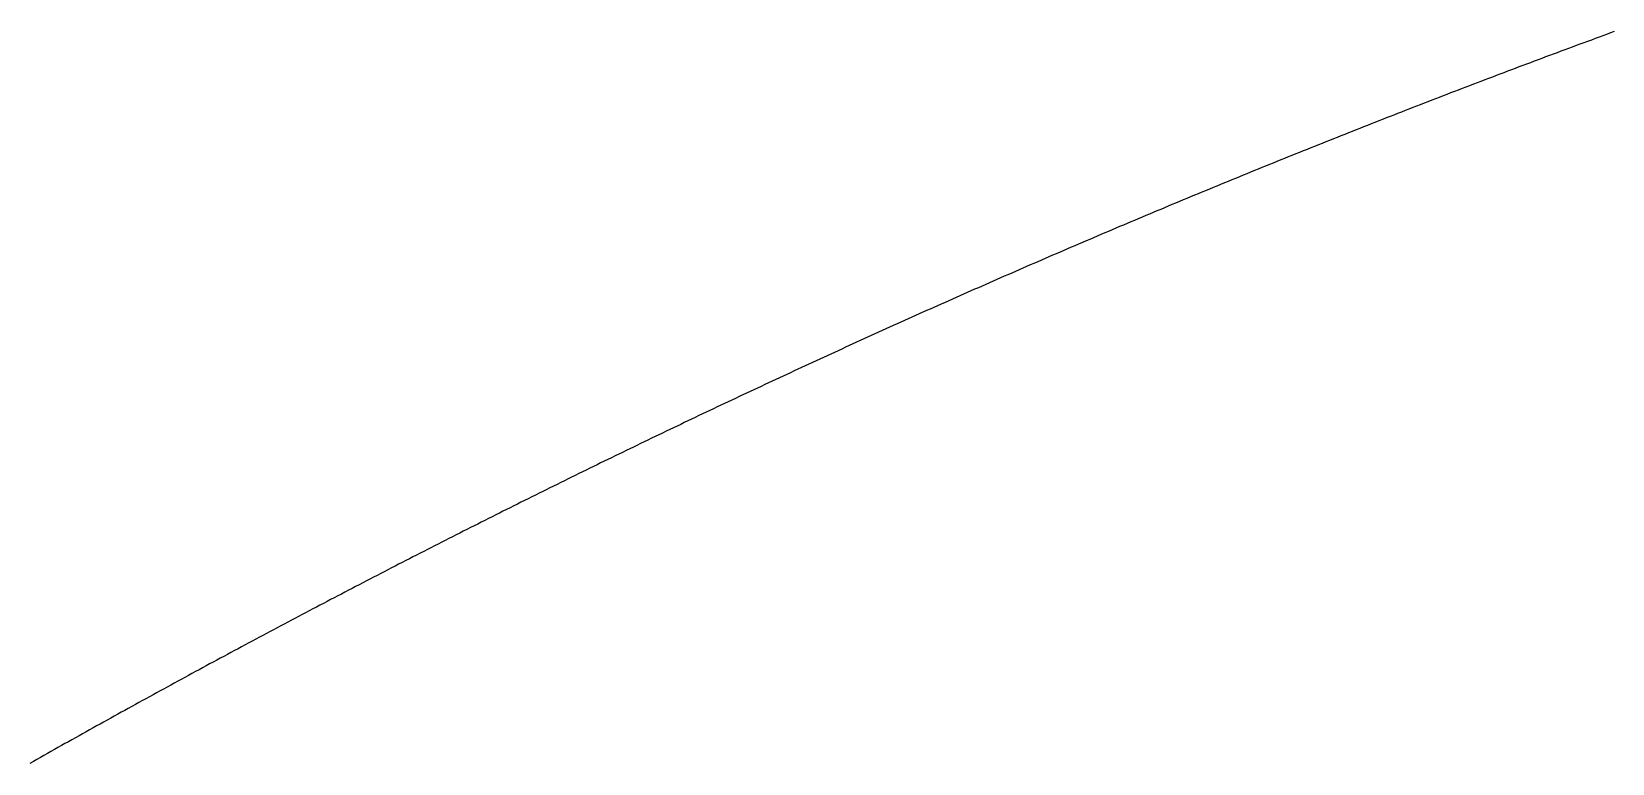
# Model space of a CAD drawing. Extents: x 6805096 to 46905100, y -25788412 to -58651.
# Drawn here: x 9877538 to 10129012, y -2622494 to -2506028 of the extents above; entities that cross this region are included whole.
import ezdxf

# ---------------------------------------------------------------- set-up
doc = ezdxf.new("R2010")
doc.units = 0

msp = doc.modelspace()

# ---------------------------------------------------------------- linework, layer by layer
at = {"layer": 'Layer 1'}
for p, q in [((10126278.325601, -2507142.318879), (10125671.165994, -2507365.90483)), ((10126885.590098, -2506918.957754), (10126278.325601, -2507142.318879)), ((10127492.959431, -2506695.8215), (10126885.590098, -2506918.957754)), ((10128100.433546, -2506472.910159), (10127492.959431, -2506695.8215)), ((10128708.012388, -2506250.223777), (10128100.433546, -2506472.910159)), ((10129315.695905, -2506027.762397), (10128708.012388, -2506250.223777)), ((10119605.35069, -2509614.1202), (10118999.34842, -2509840.17636)), ((10120211.458441, -2509388.288385), (10119605.35069, -2509614.1202)), ((10120817.67162, -2509162.68096), (10120211.458441, -2509388.288385)), ((10121423.990173, -2508937.297968), (10120817.67162, -2509162.68096)), ((10122030.414046, -2508712.139453), (10121423.990173, -2508937.297968)), ((10122636.943185, -2508487.205459), (10122030.414046, -2508712.139453)), ((10123243.577537, -2508262.49603), (10122636.943185, -2508487.205459)), ((10123850.317048, -2508038.011208), (10123243.577537, -2508262.49603)), ((10124457.161664, -2507813.751039), (10123850.317048, -2508038.011208)), ((10125064.11133, -2507589.715565), (10124457.161664, -2507813.751039)), ((10125671.165994, -2507365.90483), (10125064.11133, -2507589.715565)), ((10112945.139058, -2512113.067371), (10112340.300639, -2512341.58845)), ((10113550.08355, -2511884.770156), (10112945.139058, -2512113.067371)), ((10114155.134063, -2511656.69685), (10113550.08355, -2511884.770156)), ((10114760.290541, -2511428.847496), (10114155.134063, -2511656.69685)), ((10115365.552932, -2511201.222139), (10114760.290541, -2511428.847496)), ((10115970.921181, -2510973.820821), (10115365.552932, -2511201.222139)), ((10116576.395235, -2510746.643587), (10115970.921181, -2510973.820821)), ((10117181.97504, -2510519.69048), (10116576.395235, -2510746.643587)), ((10117787.660541, -2510292.961544), (10117181.97504, -2510519.69048)), ((10118393.451686, -2510066.456823), (10117787.660541, -2510292.961544)), ((10118999.34842, -2509840.17636), (10118393.451686, -2510066.456823)), ((10106297.762346, -2514639.102204), (10105694.09429, -2514870.082913)), ((10106901.537067, -2514408.344879), (10106297.762346, -2514639.102204)), ((10107505.4184, -2514177.810981), (10106901.537067, -2514408.344879)), ((10108109.406292, -2513947.500556), (10107505.4184, -2514177.810981)), ((10108713.500688, -2513717.413645), (10108109.406292, -2513947.500556)), ((10109317.701534, -2513487.550294), (10108713.500688, -2513717.413645)), ((10109922.008777, -2513257.910545), (10109317.701534, -2513487.550294)), ((10110526.422363, -2513028.494442), (10109922.008777, -2513257.910545)), ((10111130.942237, -2512799.30203), (10110526.422363, -2513028.494442)), ((10111735.568347, -2512570.333351), (10111130.942237, -2512799.30203)), ((10112340.300639, -2512341.58845), (10111735.568347, -2512570.333351)), ((10099663.292195, -2517192.166511), (10099060.801016, -2517425.601559)), ((10100265.890633, -2516958.954365), (10099663.292195, -2517192.166511)), ((10100868.596274, -2516725.965166), (10100265.890633, -2516958.954365)), ((10101471.409065, -2516493.198959), (10100868.596274, -2516725.965166)), ((10102074.328953, -2516260.655785), (10101471.409065, -2516493.198959)), ((10102677.355884, -2516028.335689), (10102074.328953, -2516260.655785)), ((10103280.489803, -2515796.238716), (10102677.355884, -2516028.335689)), ((10103883.730657, -2515564.364907), (10103280.489803, -2515796.238716)), ((10104487.078392, -2515332.714308), (10103883.730657, -2515564.364907)), ((10105090.532955, -2515101.286962), (10104487.078392, -2515332.714308)), ((10105694.09429, -2514870.082913), (10105090.532955, -2515101.286962)), ((10093643.215887, -2519536.540427), (10093041.800247, -2519772.202103)), ((10094244.739323, -2519301.101217), (10093643.215887, -2519536.540427)), ((10094846.370502, -2519065.884517), (10094244.739323, -2519301.101217)), ((10095448.109369, -2518830.89037), (10094846.370502, -2519065.884517)), ((10096049.955871, -2518596.11882), (10095448.109369, -2518830.89037)), ((10096651.909954, -2518361.569911), (10096049.955871, -2518596.11882)), ((10097253.971563, -2518127.243687), (10096651.909954, -2518361.569911)), ((10097856.140646, -2517893.140191), (10097253.971563, -2518127.243687)), ((10098458.417148, -2517659.259467), (10097856.140646, -2517893.140191)), ((10099060.801016, -2517425.601559), (10098458.417148, -2517659.259467)), ((10087033.584471, -2522141.044876), (10086433.35814, -2522379.150793)), ((10087633.91919, -2521903.160945), (10087033.584471, -2522141.044876)), ((10088234.362243, -2521665.499042), (10087633.91919, -2521903.160945)), ((10088834.913577, -2521428.059211), (10088234.362243, -2521665.499042)), ((10089435.573137, -2521190.841497), (10088834.913577, -2521428.059211)), ((10090036.34087, -2520953.845943), (10089435.573137, -2521190.841497)), ((10090637.216723, -2520717.072593), (10090036.34087, -2520953.845943)), ((10091238.200641, -2520480.52149), (10090637.216723, -2520717.072593)), ((10091839.29257, -2520244.192678), (10091238.200641, -2520480.52149)), ((10092440.492456, -2520008.086201), (10091839.29257, -2520244.192678)), ((10093041.800247, -2519772.202103), (10092440.492456, -2520008.086201)), ((10080437.068025, -2524772.409525), (10079838.037517, -2525012.954393)), ((10081036.207513, -2524532.086161), (10080437.068025, -2524772.409525)), ((10081635.455928, -2524291.984346), (10081036.207513, -2524532.086161)), ((10082234.813216, -2524052.104122), (10081635.455928, -2524291.984346)), ((10082834.279322, -2523812.445533), (10082234.813216, -2524052.104122)), ((10083433.854193, -2523573.008624), (10082834.279322, -2523812.445533)), ((10084033.537776, -2523333.793437), (10083433.854193, -2523573.008624)), ((10084633.330015, -2523094.800017), (10084033.537776, -2523333.793437)), ((10085233.230859, -2522856.028407), (10084633.330015, -2523094.800017)), ((10085833.240251, -2522617.478651), (10085233.230859, -2522856.028407)), ((10086433.35814, -2522379.150793), (10085833.240251, -2522617.478651)), ((10074451.675935, -2527187.818679), (10073853.73819, -2527430.576185)), ((10075049.723199, -2526945.282241), (10074451.675935, -2527187.818679)), ((10075647.879927, -2526702.966913), (10075049.723199, -2526945.282241)), ((10076246.146067, -2526460.87274), (10075647.879927, -2526702.966913)), ((10076844.521563, -2526218.999765), (10076246.146067, -2526460.87274)), ((10077443.006363, -2525977.348032), (10076844.521563, -2526218.999765)), ((10078041.600412, -2525735.917584), (10077443.006363, -2525977.348032)), ((10078640.303656, -2525494.708466), (10078041.600412, -2525735.917584)), ((10079239.116043, -2525253.720721), (10078640.303656, -2525494.708466)), ((10079838.037517, -2525012.954393), (10079239.116043, -2525253.720721)), ((10068477.235696, -2529625.334538), (10067880.396096, -2529870.30031)), ((10069074.185352, -2529380.589397), (10068477.235696, -2529625.334538)), ((10069671.245012, -2529136.064928), (10069074.185352, -2529380.589397)), ((10070268.414621, -2528891.761178), (10069671.245012, -2529136.064928)), ((10070865.694125, -2528647.678188), (10070268.414621, -2528891.761178)), ((10071463.08347, -2528403.816003), (10070865.694125, -2528647.678188)), ((10072060.582603, -2528160.174666), (10071463.08347, -2528403.816003)), ((10072658.19147, -2527916.754222), (10072060.582603, -2528160.174666)), ((10073255.910017, -2527673.554714), (10072658.19147, -2527916.754222)), ((10073853.73819, -2527430.576185), (10073255.910017, -2527673.554714)), ((10061918.065059, -2532332.08305), (10061322.439635, -2532579.472865)), ((10062513.801131, -2532084.913384), (10061918.065059, -2532332.08305)), ((10063109.647798, -2531837.963911), (10062513.801131, -2532084.913384)), ((10063705.605006, -2531591.234675), (10063109.647798, -2531837.963911)), ((10064301.672702, -2531344.725718), (10063705.605006, -2531591.234675)), ((10064897.850831, -2531098.437085), (10064301.672702, -2531344.725718)), ((10065494.13934, -2530852.36882), (10064897.850831, -2531098.437085)), ((10066090.538174, -2530606.520966), (10065494.13934, -2530852.36882)), ((10066687.047281, -2530360.893568), (10066090.538174, -2530606.520966)), ((10067283.666606, -2530115.486667), (10066687.047281, -2530360.893568)), ((10067880.396096, -2529870.30031), (10067283.666606, -2530115.486667)), ((10055966.798903, -2534815.880689), (10055372.282929, -2535065.469589)), ((10056561.426065, -2534566.5115), (10055966.798903, -2534815.880689)), ((10057156.16436, -2534317.362068), (10056561.426065, -2534566.5115)), ((10057751.013735, -2534068.432434), (10057156.16436, -2534317.362068)), ((10058345.974135, -2533819.722643), (10057751.013735, -2534068.432434)), ((10058941.045507, -2533571.23274), (10058345.974135, -2533819.722643)), ((10059536.227797, -2533322.962766), (10058941.045507, -2533571.23274)), ((10060131.52095, -2533074.912767), (10059536.227797, -2533322.962766)), ((10060726.924915, -2532827.082785), (10060131.52095, -2533074.912767)), ((10061322.439635, -2532579.472865), (10060726.924915, -2532827.082785)), ((10050026.651455, -2537321.649507), (10049433.250311, -2537573.433121)), ((10050620.164324, -2537070.085168), (10050026.651455, -2537321.649507)), ((10051213.788865, -2536818.740147), (10050620.164324, -2537070.085168)), ((10051807.525023, -2536567.614489), (10051213.788865, -2536818.740147)), ((10052401.372745, -2536316.708236), (10051807.525023, -2536567.614489)), ((10052995.331977, -2536066.021433), (10052401.372745, -2536316.708236)), ((10053589.402665, -2535815.554123), (10052995.331977, -2536066.021433)), ((10054183.584756, -2535565.306349), (10053589.402665, -2535815.554123)), ((10054777.878195, -2535315.278157), (10054183.584756, -2535565.306349)), ((10055372.282929, -2535065.469589), (10054777.878195, -2535315.278157)), ((10044097.676538, -2539849.345788), (10043505.395607, -2540103.319744)), ((10044690.069732, -2539595.59067), (10044097.676538, -2539849.345788)), ((10045282.575135, -2539342.054434), (10044690.069732, -2539595.59067)), ((10045875.192695, -2539088.737122), (10045282.575135, -2539342.054434)), ((10046467.922356, -2538835.638778), (10045875.192695, -2539088.737122)), ((10047060.764066, -2538582.759447), (10046467.922356, -2538835.638778)), ((10047653.71777, -2538330.099172), (10047060.764066, -2538582.759447)), ((10048246.783415, -2538077.657997), (10047653.71777, -2538330.099172)), ((10048839.960947, -2537825.435965), (10048246.783415, -2538077.657997)), ((10049433.250311, -2537573.433121), (10048839.960947, -2537825.435965)), ((10038771.196113, -2542142.984289), (10038179.927976, -2542398.925815)), ((10039362.576997, -2541887.261208), (10038771.196113, -2542142.984289)), ((10039954.070575, -2541631.756615), (10039362.576997, -2541887.261208)), ((10040545.676793, -2541376.470553), (10039954.070575, -2541631.756615)), ((10041137.395599, -2541121.403066), (10040545.676793, -2541376.470553)), ((10041729.226936, -2540866.554198), (10041137.395599, -2541121.403066)), ((10042321.170753, -2540611.923992), (10041729.226936, -2540866.554198)), ((10042913.226995, -2540357.512493), (10042321.170753, -2540611.923992)), ((10043505.395607, -2540103.319744), (10042913.226995, -2540357.512493)), ((10032863.597292, -2544712.222308), (10032273.459596, -2544970.345868)), ((10033453.848274, -2544454.316754), (10032863.597292, -2544712.222308)), ((10034044.212488, -2544196.62925), (10033453.848274, -2544454.316754)), ((10034634.689881, -2543939.159841), (10034044.212488, -2544196.62925)), ((10035225.280399, -2543681.90857), (10034634.689881, -2543939.159841)), ((10035815.983988, -2543424.875481), (10035225.280399, -2543681.90857)), ((10036406.800594, -2543168.060617), (10035815.983988, -2543424.875481)), ((10036997.730163, -2542911.464022), (10036406.800594, -2543168.060617)), ((10037588.772642, -2542655.08574), (10036997.730163, -2542911.464022)), ((10038179.927976, -2542398.925815), (10037588.772642, -2542655.08574)), ((10026967.327093, -2547303.261007), (10026378.32522, -2547563.562232)), ((10027556.442791, -2547043.177353), (10026967.327093, -2547303.261007)), ((10028145.67226, -2546783.311311), (10027556.442791, -2547043.177353)), ((10028735.015445, -2546523.662927), (10028145.67226, -2546783.311311)), ((10029324.472293, -2546264.232244), (10028735.015445, -2546523.662927)), ((10029914.042751, -2546005.019305), (10029324.472293, -2546264.232244)), ((10030503.726763, -2545746.024154), (10029914.042751, -2546005.019305)), ((10031093.524278, -2545487.246835), (10030503.726763, -2545746.024154)), ((10031683.43524, -2545228.687392), (10031093.524278, -2545487.246835)), ((10032273.459596, -2544970.345868), (10031683.43524, -2545228.687392)), ((10021082.439343, -2549916.056671), (10020494.578675, -2550178.531187)), ((10021670.414374, -2549653.799287), (10021082.439343, -2549916.056671)), ((10022258.503714, -2549391.75908), (10021670.414374, -2549653.799287)), ((10022846.707308, -2549129.936092), (10022258.503714, -2549391.75908)), ((10023435.025105, -2548868.330368), (10022846.707308, -2549129.936092)), ((10024023.457048, -2548606.941951), (10023435.025105, -2548868.330368)), ((10024612.003085, -2548345.770885), (10024023.457048, -2548606.941951)), ((10025200.663162, -2548084.817214), (10024612.003085, -2548345.770885)), ((10025789.437225, -2547824.080982), (10025200.663162, -2548084.817214)), ((10026378.32522, -2547563.562232), (10025789.437225, -2547824.080982)), ((10015795.816846, -2552286.13884), (10015208.987864, -2552550.565581)), ((10016382.760675, -2552021.928838), (10015795.816846, -2552286.13884)), ((10016969.819297, -2551757.935618), (10016382.760675, -2552021.928838)), ((10017556.992658, -2551494.159226), (10016969.819297, -2551757.935618)), ((10018144.280705, -2551230.599703), (10017556.992658, -2551494.159226)), ((10018731.683384, -2550967.257094), (10018144.280705, -2551230.599703)), ((10019319.200642, -2550704.131442), (10018731.683384, -2550967.257094)), ((10019906.832423, -2550441.222792), (10019319.200642, -2550704.131442)), ((10020494.578675, -2550178.531187), (10019906.832423, -2550441.222792)), ((10009932.704032, -2554940.152293), (10009347.026482, -2555206.74402)), ((10010518.496967, -2554673.776868), (10009932.704032, -2554940.152293)), ((10011104.405234, -2554407.617789), (10010518.496967, -2554673.776868)), ((10011690.428779, -2554141.675099), (10011104.405234, -2554407.617789)), ((10012276.567547, -2553875.948842), (10011690.428779, -2554141.675099)), ((10012862.821486, -2553610.439061), (10012276.567547, -2553875.948842)), ((10013449.19054, -2553345.145801), (10012862.821486, -2553610.439061)), ((10014035.674658, -2553080.069106), (10013449.19054, -2553345.145801)), ((10014622.273783, -2552815.209018), (10014035.674658, -2553080.069106)), ((10015208.987864, -2552550.565581), (10014622.273783, -2552815.209018)), ((10004665.766417, -2557347.259454), (10004081.129757, -2557615.795929)), ((10005250.518946, -2557078.938886), (10004665.766417, -2557347.259454)), ((10005835.387291, -2556810.834271), (10005250.518946, -2557078.938886)), ((10006420.371398, -2556542.945651), (10005835.387291, -2556810.834271)), ((10007005.471213, -2556275.273071), (10006420.371398, -2556542.945651)), ((10007590.686683, -2556007.816574), (10007005.471213, -2556275.273071)), ((10008176.017754, -2555740.576204), (10007590.686683, -2556007.816574)), ((10008761.464372, -2555473.552005), (10008176.017754, -2555740.576204)), ((10009347.026482, -2555206.74402), (10008761.464372, -2555473.552005)), ((9999408.214256, -2559771.855192), (9998824.622847, -2560042.332876)), ((9999991.922019, -2559501.593023), (9999408.214256, -2559771.855192)), ((10000575.746082, -2559231.546412), (9999991.922019, -2559501.593023)), ((10001159.686392, -2558961.715404), (10000575.746082, -2559231.546412)), ((10001743.742895, -2558692.100042), (10001159.686392, -2558961.715404)), ((10002327.915537, -2558422.70037), (10001743.742895, -2558692.100042)), ((10002912.204264, -2558153.516432), (10002327.915537, -2558422.70037)), ((10003496.609022, -2557884.54827), (10002912.204264, -2558153.516432)), ((10004081.129757, -2557615.795929), (10003496.609022, -2557884.54827)), ((9993577.54499, -2562486.322989), (9992995.120084, -2562758.953418)), ((9994160.086788, -2562213.907638), (9993577.54499, -2562486.322989)), ((9994742.745425, -2561941.707409), (9994160.086788, -2562213.907638)), ((9995325.520847, -2561669.722344), (9994742.745425, -2561941.707409)), ((9995908.413001, -2561397.952489), (9995325.520847, -2561669.722344)), ((9996491.421831, -2561126.397886), (9995908.413001, -2561397.952489)), ((9997074.547284, -2560855.05858), (9996491.421831, -2561126.397886)), ((9997657.789308, -2560583.934614), (9997074.547284, -2560855.05858)), ((9998241.147846, -2560313.026031), (9997657.789308, -2560583.934614)), ((9998824.622847, -2560042.332876), (9998241.147846, -2560313.026031)), ((9988339.935423, -2564947.734399), (9987758.564971, -2565222.29856)), ((9988921.423252, -2564673.384922), (9988339.935423, -2564947.734399)), ((9989503.028403, -2564399.250173), (9988921.423252, -2564673.384922)), ((9990084.750824, -2564125.330196), (9989503.028403, -2564399.250173)), ((9990666.59046, -2563851.625035), (9990084.750824, -2564125.330196)), ((9991248.547258, -2563578.134733), (9990666.59046, -2563851.625035)), ((9991830.621164, -2563304.859333), (9991248.547258, -2563578.134733)), ((9992412.812124, -2563031.79888), (9991830.621164, -2563304.859333)), ((9992995.120084, -2562758.953418), (9992412.812124, -2563031.79888)), ((9983111.833385, -2567426.535235), (9982531.521748, -2567703.029587)), ((9983692.262884, -2567150.255174), (9983111.833385, -2567426.535235)), ((9984272.81019, -2566874.189447), (9983692.262884, -2567150.255174)), ((9984853.47525, -2566598.338098), (9984272.81019, -2566874.189447)), ((9985434.25801, -2566322.701172), (9984853.47525, -2566598.338098)), ((9986015.158416, -2566047.278711), (9985434.25801, -2566322.701172)), ((9986596.176414, -2565772.070759), (9986015.158416, -2566047.278711)), ((9987177.31195, -2565497.077361), (9986596.176414, -2565772.070759)), ((9987758.564971, -2565222.29856), (9987177.31195, -2565497.077361)), ((9977893.278115, -2569922.693628), (9977314.029652, -2570201.11463)), ((9978472.644924, -2569644.486523), (9977893.278115, -2569922.693628)), ((9979052.130025, -2569366.493359), (9978472.644924, -2569644.486523)), ((9979631.733364, -2569088.71418), (9979052.130025, -2569366.493359)), ((9980211.454888, -2568811.149029), (9979631.733364, -2569088.71418)), ((9980791.294542, -2568533.797951), (9980211.454888, -2568811.149029)), ((9981371.252272, -2568256.660989), (9980791.294542, -2568533.797951)), ((9981951.328026, -2567979.738186), (9981371.252272, -2568256.660989)), ((9982531.521748, -2567703.029587), (9981951.328026, -2567979.738186)), ((9972684.30885, -2572436.177706), (9972106.12792, -2572716.521818)), ((9973262.60861, -2572156.047099), (9972684.30885, -2572436.177706)), ((9973841.027146, -2571876.130039), (9973262.60861, -2572156.047099)), ((9974419.564405, -2571596.426571), (9973841.027146, -2571876.130039)), ((9974998.220332, -2571316.936738), (9974419.564405, -2571596.426571)), ((9975576.994874, -2571037.660583), (9974998.220332, -2571316.936738)), ((9976155.887977, -2570758.598151), (9975576.994874, -2571037.660583)), ((9976734.899588, -2570479.749486), (9976155.887977, -2570758.598151)), ((9977314.029652, -2570201.11463), (9976734.899588, -2570479.749486)), ((9967484.964829, -2574966.955601), (9966907.855793, -2575249.21928)), ((9968062.193179, -2574684.905033), (9967484.964829, -2574966.955601)), ((9968639.540791, -2574403.067618), (9968062.193179, -2574684.905033)), ((9969217.007609, -2574121.443402), (9968639.540791, -2574403.067618)), ((9969794.59358, -2573840.032427), (9969217.007609, -2574121.443402)), ((9970372.298651, -2573558.834737), (9969794.59358, -2573840.032427)), ((9970950.122767, -2573277.850377), (9970372.298651, -2573558.834737)), ((9971528.065875, -2572997.079389), (9970950.122767, -2573277.850377)), ((9972106.12792, -2572716.521818), (9971528.065875, -2572997.079389)), ((9962295.285289, -2577514.995442), (9961719.252507, -2577799.175148)), ((9962871.437871, -2577231.028453), (9962295.285289, -2577514.995442)), ((9963447.710198, -2576947.274225), (9962871.437871, -2577231.028453)), ((9964024.102216, -2576663.732802), (9963447.710198, -2576947.274225)), ((9964600.613871, -2576380.404226), (9964024.102216, -2576663.732802)), ((9965177.245111, -2576097.288543), (9964600.613871, -2576380.404226)), ((9965753.99588, -2575814.385795), (9965177.245111, -2576097.288543)), ((9966330.866125, -2575531.696026), (9965753.99588, -2575814.385795)), ((9966907.855793, -2575249.21928), (9966330.866125, -2575531.696026)), ((9957115.30947, -2580080.265359), (9956540.3573, -2580366.35755)), ((9957690.381923, -2579794.385491), (9957115.30947, -2580080.265359)), ((9958265.574605, -2579508.717991), (9957690.381923, -2579794.385491)), ((9958840.887463, -2579223.262901), (9958265.574605, -2579508.717991)), ((9959416.320443, -2578938.020266), (9958840.887463, -2579223.262901)), ((9959991.873491, -2578652.99013), (9959416.320443, -2578938.020266)), ((9960567.546554, -2578368.172535), (9959991.873491, -2578652.99013)), ((9961143.339577, -2578083.567527), (9960567.546554, -2578368.172535)), ((9961719.252507, -2577799.175148), (9961143.339577, -2578083.567527)), ((9952519.064573, -2582374.944276), (9951945.076608, -2582662.733481)), ((9953093.173251, -2582087.367044), (9952519.064573, -2582374.944276)), ((9953667.402589, -2581800.001829), (9953093.173251, -2582087.367044)), ((9954241.752534, -2581512.848676), (9953667.402589, -2581800.001829)), ((9954816.223031, -2581225.907628), (9954241.752534, -2581512.848676)), ((9955390.814027, -2580939.178728), (9954816.223031, -2581225.907628)), ((9955965.525468, -2580652.662021), (9955390.814027, -2580939.178728)), ((9956540.3573, -2580366.35755), (9955965.525468, -2580652.662021)), ((9947357.525059, -2584972.672937), (9946784.625943, -2585262.367939)), ((9947930.545373, -2584683.189515), (9947357.525059, -2584972.672937)), ((9948503.686832, -2584393.917716), (9947930.545373, -2584683.189515)), ((9949076.949382, -2584104.857586), (9948503.686832, -2584393.917716)), ((9949650.332969, -2583816.009167), (9949076.949382, -2584104.857586)), ((9950223.837538, -2583527.372504), (9949650.332969, -2583816.009167)), ((9950797.463037, -2583238.947639), (9950223.837538, -2583527.372504)), ((9951371.209412, -2582950.734617), (9950797.463037, -2583238.947639)), ((9951945.076608, -2582662.733481), (9951371.209412, -2582950.734617)), ((9942205.80262, -2587587.539604), (9941633.996713, -2587879.136862)), ((9942777.730211, -2587296.153533), (9942205.80262, -2587587.539604)), ((9943349.77943, -2587004.978692), (9942777.730211, -2587296.153533)), ((9943921.950225, -2586714.015126), (9943349.77943, -2587004.978692)), ((9944494.242541, -2586423.262878), (9943921.950225, -2586714.015126)), ((9945066.656325, -2586132.721991), (9944494.242541, -2586423.262878)), ((9945639.191522, -2585842.39251), (9945066.656325, -2586132.721991)), ((9946211.84808, -2585552.274478), (9945639.191522, -2585842.39251)), ((9946784.625943, -2585262.367939), (9946211.84808, -2585552.274478)), ((9937634.767001, -2589926.227229), (9937063.936495, -2590219.512408)), ((9938205.719622, -2589633.152887), (9937634.767001, -2589926.227229)), ((9938776.794302, -2589340.289426), (9938205.719622, -2589633.152887)), ((9939347.990988, -2589047.636889), (9938776.794302, -2589340.289426)), ((9939919.309626, -2588755.195321), (9939347.990988, -2589047.636889)), ((9940490.750162, -2588462.964764), (9939919.309626, -2588755.195321)), ((9941062.312542, -2588170.945264), (9940490.750162, -2588462.964764)), ((9941633.996713, -2587879.136862), (9941062.312542, -2588170.945264)), ((9932501.694983, -2592573.378733), (9931931.96592, -2592868.559479)), ((9933071.546645, -2592278.40843), (9932501.694983, -2592573.378733)), ((9933641.52085, -2591983.648615), (9933071.546645, -2592278.40843)), ((9934211.617546, -2591689.099331), (9933641.52085, -2591983.648615)), ((9934781.836678, -2591394.760622), (9934211.617546, -2591689.099331)), ((9935352.178193, -2591100.632532), (9934781.836678, -2591394.760622)), ((9935922.642037, -2590806.715103), (9935352.178193, -2591100.632532)), ((9936493.228155, -2590513.008381), (9935922.642037, -2590806.715103)), ((9937063.936495, -2590219.512408), (9936493.228155, -2590513.008381)), ((9927947.299737, -2594940.713452), (9927378.553395, -2595237.576173)), ((9928516.169109, -2594644.060824), (9927947.299737, -2594940.713452)), ((9929085.161454, -2594347.618334), (9928516.169109, -2594644.060824)), ((9929654.276721, -2594051.386025), (9929085.161454, -2594347.618334)), ((9930223.514855, -2593755.363942), (9929654.276721, -2594051.386025)), ((9930792.875802, -2593459.552127), (9930223.514855, -2593755.363942)), ((9931362.359508, -2593163.950625), (9930792.875802, -2593459.552127)), ((9931931.96592, -2592868.559479), (9931362.359508, -2593163.950625)), ((9922833.018138, -2597620.036082), (9922265.381474, -2597918.787681)), ((9923400.778315, -2597321.494182), (9922833.018138, -2597620.036082)), ((9923968.661951, -2597023.162027), (9923400.778315, -2597321.494182)), ((9924536.668993, -2596725.03966), (9923968.661951, -2597023.162027)), ((9925104.799385, -2596427.127125), (9924536.668993, -2596725.03966)), ((9925673.053076, -2596129.424465), (9925104.799385, -2596427.127125)), ((9926241.43001, -2595831.931724), (9925673.053076, -2596129.424465)), ((9926809.930134, -2595534.648945), (9926241.43001, -2595831.931724)), ((9927378.553395, -2595237.576173), (9926809.930134, -2595534.648945)), ((9918295.387708, -2600015.91682), (9917728.741084, -2600316.34445)), ((9918862.158274, -2599715.698541), (9918295.387708, -2600015.91682)), ((9919429.052731, -2599415.689657), (9918862.158274, -2599715.698541)), ((9919996.071023, -2599115.89021), (9919429.052731, -2599415.689657)), ((9920563.213097, -2598816.300246), (9919996.071023, -2599115.89021)), ((9921130.478899, -2598516.919807), (9920563.213097, -2598816.300246)), ((9921697.868376, -2598217.748938), (9921130.478899, -2598516.919807)), ((9922265.381474, -2597918.787681), (9921697.868376, -2598217.748938)), ((9913200.036524, -2602727.296867), (9912634.507815, -2603029.606686)), ((9913765.689662, -2602425.196005), (9913200.036524, -2602727.296867)), ((9914331.467173, -2602123.304144), (9913765.689662, -2602425.196005)), ((9914897.369005, -2601821.621328), (9914331.467173, -2602123.304144)), ((9915463.395103, -2601520.147601), (9914897.369005, -2601821.621328)), ((9916029.545414, -2601218.883006), (9915463.395103, -2601520.147601)), ((9916595.819884, -2600917.827586), (9916029.545414, -2601218.883006)), ((9917162.218459, -2600616.981386), (9916595.819884, -2600917.827586)), ((9917728.741084, -2600316.34445), (9917162.218459, -2600616.981386)), ((9908679.295352, -2605151.622549), (9908114.764004, -2605455.602452)), ((9909243.951559, -2604847.851253), (9908679.295352, -2605151.622549)), ((9909808.732571, -2604544.288609), (9909243.951559, -2604847.851253)), ((9910373.638333, -2604240.934659), (9909808.732571, -2604544.288609)), ((9910938.668793, -2603937.789449), (9910373.638333, -2604240.934659)), ((9911503.823895, -2603634.85302), (9910938.668793, -2603937.789449)), ((9912069.103587, -2603332.125418), (9911503.823895, -2603634.85302)), ((9912634.507815, -2603029.606686), (9912069.103587, -2603332.125418)), ((9904166.545126, -2607589.299113), (9903603.014584, -2607894.946303)), ((9904730.200958, -2607283.860182), (9904166.545126, -2607589.299113)), ((9905293.982024, -2606978.629551), (9904730.200958, -2607283.860182)), ((9905857.888273, -2606673.607266), (9905293.982024, -2606978.629551)), ((9906421.919649, -2606368.79337), (9905857.888273, -2606673.607266)), ((9906986.076098, -2606064.187906), (9906421.919649, -2606368.79337)), ((9907550.357568, -2605759.790919), (9906986.076098, -2606064.187906)), ((9908114.764004, -2605455.602452), (9907550.357568, -2605759.790919)), ((9899661.813404, -2610040.304176), (9899099.287112, -2610347.615854)), ((9900224.465415, -2609733.200406), (9899661.813404, -2610040.304176)), ((9900787.243093, -2609426.304588), (9900224.465415, -2609733.200406)), ((9901350.146382, -2609119.616765), (9900787.243093, -2609426.304588)), ((9901913.17523, -2608813.136982), (9901350.146382, -2609119.616765)), ((9902476.329582, -2608506.865281), (9901913.17523, -2608813.136982)), ((9903039.609384, -2608200.801707), (9902476.329582, -2608506.865281)), ((9903603.014584, -2607894.946303), (9903039.609384, -2608200.801707)), ((9895165.127744, -2612504.615354), (9894603.609148, -2612813.588723)), ((9895726.772491, -2612195.849544), (9895165.127744, -2612504.615354)), ((9896288.543334, -2611887.291336), (9895726.772491, -2612195.849544)), ((9896850.44022, -2611578.940773), (9896288.543334, -2611887.291336)), ((9897412.463094, -2611270.7979), (9896850.44022, -2611578.940773)), ((9897974.611904, -2610962.86276), (9897412.463094, -2611270.7979)), ((9898536.886594, -2610655.135397), (9897974.611904, -2610962.86276)), ((9899099.287112, -2610347.615854), (9898536.886594, -2610655.135397)), ((9890116.008249, -2615292.842525), (9889555.627428, -2615603.681952)), ((9890676.515705, -2614982.210264), (9890116.008249, -2615292.842525)), ((9891237.149742, -2614671.785211), (9890676.515705, -2614982.210264)), ((9891797.910306, -2614361.567411), (9891237.149742, -2614671.785211)), ((9892358.797343, -2614051.556906), (9891797.910306, -2614361.567411)), ((9892919.8108, -2613741.753742), (9892358.797343, -2614051.556906)), ((9893480.950622, -2613432.15796), (9892919.8108, -2613741.753742)), ((9894042.216756, -2613122.769606), (9893480.950622, -2613432.15796)), ((9894603.609148, -2612813.588723), (9894042.216756, -2613122.769606)), ((9885636.511974, -2617785.354878), (9885077.146169, -2618097.850049)), ((9886196.004845, -2617473.066522), (9885636.511974, -2617785.354878)), ((9886755.624728, -2617160.985025), (9886196.004845, -2617473.066522)), ((9887315.371568, -2616849.11043), (9886755.624728, -2617160.985025)), ((9887875.245312, -2616537.442782), (9887315.371568, -2616849.11043)), ((9888435.245906, -2616225.982124), (9887875.245312, -2616537.442782)), ((9888995.373296, -2615914.728499), (9888435.245906, -2616225.982124)), ((9889555.627428, -2615603.681952), (9888995.373296, -2615914.728499)), ((9881165.147881, -2620291.103398), (9880606.800536, -2620605.251516)), ((9881723.622722, -2619977.161745), (9881165.147881, -2620291.103398)), ((9882282.225005, -2619663.426601), (9881723.622722, -2619977.161745)), ((9882840.954677, -2619349.89801), (9882282.225005, -2619663.426601)), ((9883399.811683, -2619036.576016), (9882840.954677, -2619349.89801)), ((9883958.795969, -2618723.460662), (9883399.811683, -2619036.576016)), ((9884517.907483, -2618410.551992), (9883958.795969, -2618723.460662)), ((9885077.146169, -2618097.850049), (9884517.907483, -2618410.551992)), ((9877816.978134, -2622179.087557), (9877259.396894, -2622494.473549)), ((9878374.687192, -2621863.907768), (9877816.978134, -2622179.087557)), ((9878932.524015, -2621548.934225), (9878374.687192, -2621863.907768)), ((9879490.488549, -2621234.166973), (9878932.524015, -2621548.934225)), ((9880048.580741, -2620919.606056), (9879490.488549, -2621234.166973)), ((9880606.800536, -2620605.251516), (9880048.580741, -2620919.606056))]:
    msp.add_line(p, q, dxfattribs=at)

doc.saveas('drawing.dxf')
